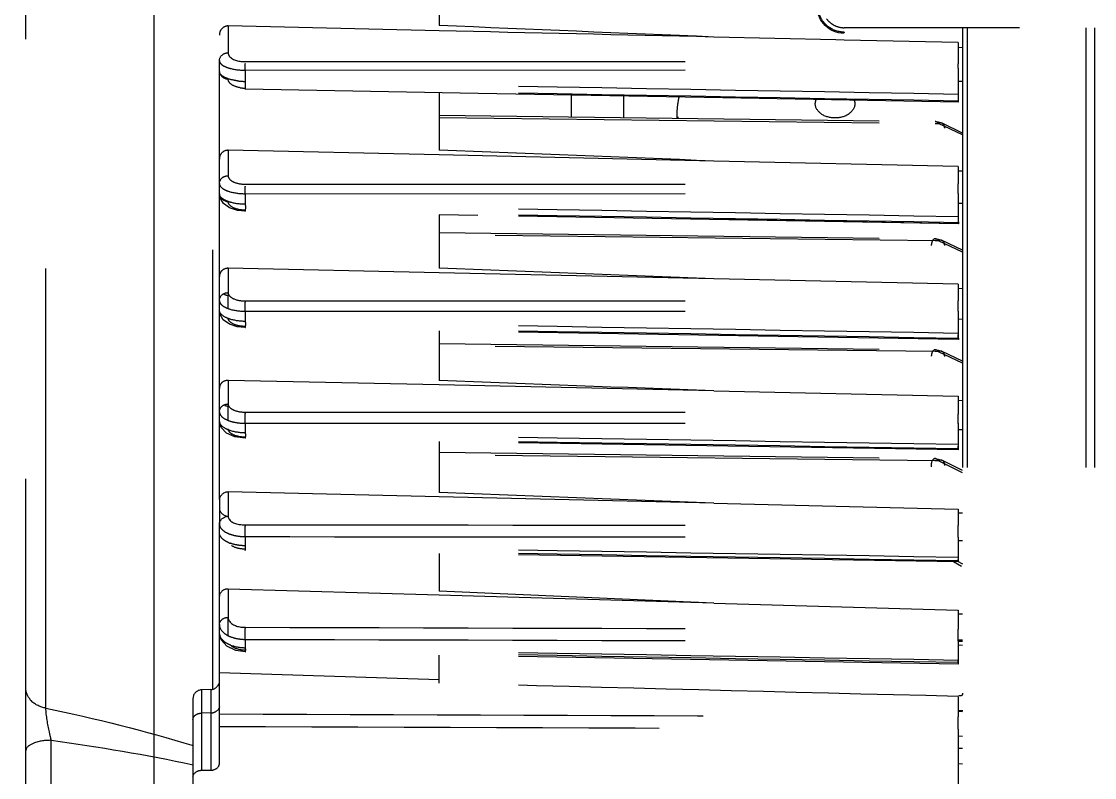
# Model space of a CAD drawing. Header units: millimetres. Extents: x 17886 to 18265, y -8727 to -7321.
# Drawn here: x 17962.2 to 17963.42, y -7874.788 to -7873.928 of the extents above; entities that cross this region are included whole.
import ezdxf

# ---------------------------------------------------------------- set-up
doc = ezdxf.new("R2010")
doc.units = ezdxf.units.MM
doc.linetypes.add('EPL_DASH', pattern=[1, 0.5, -0.5])
doc.layers.add('3551370_DKREDXF_CONTINUOUS_LINE', color=7, linetype='Continuous')
doc.layers.add('CRTANJE', color=4, linetype='Continuous', lineweight=30)

msp = doc.modelspace()

# ---------------------------------------------------------------- linework, layer by layer
at = {"layer": '3551370_DKREDXF_CONTINUOUS_LINE', "color": 6, "linetype": 'EPL_DASH'}
for p, q in [((17962.2052, -7874.94802), (17962.2052, -7872.08087)), ((17962.22794, -7874.70879), (17962.22794, -7872.97413)), ((17962.41762, -7874.68767), (17962.41762, -7873.39276)), ((17962.4252, -7874.47157), (17962.4252, -7873.82513)), ((17962.6752, -7873.86314), (17962.6752, -7873.93269)), ((17962.43511, -7873.93315), (17962.43511, -7873.96369)), ((17962.67506, -7873.93863), (17962.43511, -7873.93315)), ((17963.2702, -7873.93514), (17963.2702, -7875.28637)), ((17963.27528, -7873.93514), (17963.27528, -7875.29137)), ((17963.41037, -7873.93514), (17963.41037, -7875.28901)), ((17963.4202, -7873.93514), (17963.4202, -7875.27901)), ((17962.45476, -7873.97366), (17963.26524, -7873.97323)), ((17962.45467, -7873.98349), (17963.26528, -7873.98305)), ((17962.45467, -7873.98349), (17962.45467, -7873.9962)), ((17962.6752, -7874.00911), (17962.6752, -7874.07421)), ((17962.8252, -7874.01183), (17962.8252, -7874.03653)), ((17962.8852, -7874.0373), (17962.8852, -7874.01292)), ((17962.6752, -7874.03461), (17963.23895, -7874.04184)), ((17962.6752, -7874.03733), (17963.23891, -7874.04399)), ((17963.23891, -7874.04399), (17963.24284, -7874.04403)), ((17963.23895, -7874.04184), (17963.24253, -7874.04226)), ((17963.24253, -7874.04226), (17963.24706, -7874.04384)), ((17963.2702, -7874.05709), (17963.24284, -7874.04403)), ((17963.2702, -7874.05488), (17963.24706, -7874.04384)), ((17962.43511, -7874.07455), (17962.43511, -7874.10345)), ((17962.67507, -7874.07984), (17962.43511, -7874.07455)), ((17962.98729, -7874.08673), (17962.67507, -7874.07984)), ((17962.45476, -7874.11308), (17963.26524, -7874.11277)), ((17962.45467, -7874.12389), (17963.26528, -7874.12357)), ((17962.45467, -7874.12389), (17962.45467, -7874.13598)), ((17962.43667, -7874.13992), (17962.42973, -7874.13491)), ((17962.44573, -7874.14294), (17962.43667, -7874.13992)), ((17962.45467, -7874.14391), (17962.44573, -7874.14294)), ((17962.45467, -7874.14391), (17962.45476, -7874.14274)), ((17963.26528, -7874.158), (17962.45467, -7874.14391)), ((17962.71922, -7874.14851), (17962.6752, -7874.14775)), ((17962.6752, -7874.14775), (17962.6752, -7874.20854)), ((17963.26528, -7874.158), (17962.99731, -7874.15335)), ((17962.6752, -7874.16793), (17963.23895, -7874.17516)), ((17963.23891, -7874.1773), (17962.6752, -7874.17065)), ((17963.24284, -7874.17735), (17963.23891, -7874.1773)), ((17963.23895, -7874.17516), (17963.24256, -7874.17559)), ((17963.24256, -7874.17559), (17963.24706, -7874.17715)), ((17963.2702, -7874.1904), (17963.24284, -7874.17735)), ((17963.2702, -7874.18819), (17963.24706, -7874.17715)), ((17962.43511, -7874.2087), (17962.43511, -7874.23639)), ((17962.67508, -7874.2139), (17962.43511, -7874.2087)), ((17962.98729, -7874.22067), (17962.67508, -7874.2139)), ((17962.43511, -7874.25426), (17962.43511, -7874.2394)), ((17962.45476, -7874.24579), (17963.26524, -7874.24566)), ((17962.4252, -7874.25634), (17962.4252, -7874.25646)), ((17962.45467, -7874.25755), (17963.26528, -7874.25739)), ((17962.45467, -7874.25755), (17962.45467, -7874.26907)), ((17962.43657, -7874.27208), (17962.42967, -7874.26712)), ((17962.4456, -7874.27508), (17962.43657, -7874.27208)), ((17962.45468, -7874.27605), (17962.4456, -7874.27508)), ((17963.26528, -7874.28965), (17962.45468, -7874.27605)), ((17962.6752, -7874.27976), (17962.6752, -7874.33627)), ((17962.6752, -7874.2941), (17963.23895, -7874.30133)), ((17963.23891, -7874.30348), (17962.6752, -7874.29683)), ((17963.24284, -7874.30353), (17963.23891, -7874.30348)), ((17963.23895, -7874.30133), (17963.24256, -7874.30176)), ((17963.24256, -7874.30176), (17963.24706, -7874.30333)), ((17963.2702, -7874.31658), (17963.24284, -7874.30353)), ((17963.2702, -7874.31437), (17963.24706, -7874.30333)), ((17962.43511, -7874.33618), (17962.43511, -7874.36299)), ((17962.67509, -7874.34136), (17962.43511, -7874.33618)), ((17962.98729, -7874.34811), (17962.67509, -7874.34136)), ((17962.43511, -7874.38142), (17962.43511, -7874.36536)), ((17962.4252, -7874.38241), (17962.4252, -7874.38248)), ((17962.45467, -7874.38492), (17962.45467, -7874.39589)), ((17962.44291, -7874.40039), (17962.43336, -7874.39622)), ((17962.45469, -7874.40199), (17962.44291, -7874.40039)), ((17962.45469, -7874.40199), (17962.45476, -7874.40082)), ((17963.26528, -7874.41519), (17962.45469, -7874.40199)), ((17962.6752, -7874.40558), (17962.6752, -7874.46381)), ((17962.6752, -7874.41776), (17963.23876, -7874.4251)), ((17963.23872, -7874.42748), (17962.6752, -7874.42077)), ((17963.24284, -7874.42753), (17963.23872, -7874.42748)), ((17963.23876, -7874.4251), (17963.2426, -7874.42559)), ((17963.2426, -7874.42559), (17963.24723, -7874.42729)), ((17963.2702, -7874.4412), (17963.24284, -7874.42753)), ((17963.2702, -7874.43877), (17963.24723, -7874.42728)), ((17962.67508, -7874.46864), (17962.43511, -7874.46304)), ((17962.98729, -7874.47592), (17962.6752, -7874.46381)), ((17962.98729, -7874.47592), (17962.67508, -7874.46864)), ((17962.4252, -7874.77191), (17962.4252, -7874.49935)), ((17962.45467, -7874.51378), (17962.45467, -7874.5242)), ((17963.26528, -7874.54256), (17962.45469, -7874.52939)), ((17962.6752, -7874.53298), (17962.6752, -7874.57576)), ((17963.26898, -7874.54771), (17963.25994, -7874.54247)), ((17963.27042, -7874.54523), (17963.26482, -7874.54198)), ((17962.43511, -7874.5734), (17962.43511, -7874.60556)), ((17962.67507, -7874.58033), (17962.43511, -7874.5734)), ((17962.98729, -7874.58934), (17962.6752, -7874.57576)), ((17962.98729, -7874.58934), (17962.67507, -7874.58033)), ((17962.45467, -7874.63064), (17962.45467, -7874.64046)), ((17963.26523, -7874.63697), (17963.27018, -7874.63703)), ((17963.26529, -7874.63273), (17963.26994, -7874.6328)), ((17962.44393, -7874.64331), (17962.43371, -7874.63852)), ((17962.45468, -7874.64484), (17962.44393, -7874.64331)), ((17963.26528, -7874.65879), (17962.45468, -7874.64484)), ((17962.6752, -7874.68058), (17962.6752, -7874.64864)), ((17962.6752, -7874.67669), (17962.4252, -7874.6687)), ((17962.3952, -7874.69803), (17962.3952, -7874.90048)), ((17962.41555, -7874.68767), (17962.40485, -7874.68804)), ((17962.40485, -7874.68804), (17962.40485, -7874.77948)), ((17962.41555, -7874.68767), (17962.41555, -7874.71423)), ((17962.41555, -7874.71423), (17962.40485, -7874.7145)), ((17962.4252, -7874.71537), (17962.47518, -7874.71556)), ((17962.23415, -7874.82529), (17962.23415, -7874.74536)), ((17963.2653, -7874.77194), (17963.27021, -7874.77228)), ((17962.40485, -7874.77948), (17962.41555, -7874.77933))]:
    msp.add_line(p, q, dxfattribs=at)
at = {"layer": '3551370_DKREDXF_CONTINUOUS_LINE', "color": 7, "linetype": 'EPL_DASH'}
for p, q in [((17963.13561, -7873.94014), (17963.13517, -7873.94146)), ((17964.33478, -7873.93514), (17963.13561, -7873.93514)), ((17963.12595, -7873.94892), (17962.98729, -7873.94575)), ((17963.13541, -7873.94913), (17963.12595, -7873.94892)), ((17963.26524, -7873.95209), (17963.13541, -7873.94913)), ((17963.26524, -7873.95209), (17963.26524, -7873.97323)), ((17963.26502, -7873.95734), (17963.2702, -7873.95756)), ((17963.26529, -7873.98116), (17963.26528, -7873.98305)), ((17963.26528, -7873.98305), (17963.26528, -7874.01099)), ((17962.45467, -7874.00511), (17962.45476, -7874.00394)), ((17963.2702, -7873.99644), (17963.26499, -7873.99633)), ((17963.26526, -7874.01931), (17963.26524, -7874.01863)), ((17963.26524, -7874.09286), (17962.98729, -7874.08673)), ((17963.26504, -7874.09785), (17963.2702, -7874.09805)), ((17963.26524, -7874.09286), (17963.26524, -7874.11277)), ((17962.4252, -7874.12396), (17962.4252, -7874.12407)), ((17963.26528, -7874.12357), (17963.26528, -7874.15015)), ((17963.2702, -7874.13499), (17963.26504, -7874.13488)), ((17963.26524, -7874.22669), (17962.98729, -7874.22067)), ((17963.26506, -7874.23144), (17963.2702, -7874.23164)), ((17963.26524, -7874.22669), (17963.26524, -7874.24566)), ((17963.26528, -7874.25739), (17963.26528, -7874.28273)), ((17963.2702, -7874.2668), (17963.26508, -7874.26669)), ((17963.26524, -7874.28848), (17963.26524, -7874.28427)), ((17962.98729, -7874.34811), (17963.26524, -7874.35411)), ((17963.26524, -7874.35411), (17963.26524, -7874.37236)), ((17963.26507, -7874.35864), (17963.2702, -7874.35883)), ((17963.2702, -7874.39232), (17963.26513, -7874.39221)), ((17963.26528, -7874.38498), (17963.26528, -7874.40914)), ((17963.26524, -7874.41401), (17963.26524, -7874.41112)), ((17963.26529, -7874.41492), (17963.26528, -7874.41518)), ((17962.43511, -7874.46304), (17962.43511, -7874.49065)), ((17962.4252, -7874.47157), (17962.4252, -7874.49935)), ((17962.98729, -7874.47592), (17963.26524, -7874.4824)), ((17963.26507, -7874.48669), (17963.2702, -7874.48689)), ((17963.26524, -7874.4824), (17963.26524, -7874.50107)), ((17963.26528, -7874.51447), (17963.26528, -7874.53741)), ((17962.45465, -7874.52821), (17962.45468, -7874.52939)), ((17962.45469, -7874.52939), (17962.45476, -7874.5281)), ((17963.2702, -7874.51865), (17963.26519, -7874.51853)), ((17963.26524, -7874.54126), (17963.26524, -7874.53983)), ((17962.98729, -7874.58934), (17963.26524, -7874.59736)), ((17963.26506, -7874.60142), (17963.2702, -7874.60164)), ((17963.26524, -7874.59736), (17963.26524, -7874.61912)), ((17962.43511, -7874.6261), (17962.43511, -7874.60556)), ((17963.26528, -7874.63282), (17963.26528, -7874.65446)), ((17963.2702, -7874.6316), (17963.26532, -7874.63146)), ((17963.26524, -7874.65699), (17963.26524, -7874.65446)), ((17963.26525, -7874.65747), (17963.26524, -7874.65699)), ((17963.26524, -7874.69556), (17963.26524, -7874.71866)), ((17963.26554, -7874.7113), (17963.27033, -7874.7115)), ((17962.41555, -7874.71423), (17962.41555, -7874.77933)), ((17963.27027, -7874.71288), (17963.26548, -7874.71268)), ((17963.26528, -7874.73275), (17963.26528, -7875.07894)), ((17963.26508, -7874.74041), (17963.27007, -7874.74054)), ((17963.2702, -7874.75479), (17963.26528, -7874.75466))]:
    msp.add_line(p, q, dxfattribs=at)
at = {"layer": '3551370_DKREDXF_CONTINUOUS_LINE', "color": 6, "linetype": 'EPL_DASH'}
for points in [[(17963.26529, -7874.0198), (17962.99761, -7874.01496), (17962.71954, -7874.00992), (17962.45467, -7874.00511)], [(17962.42973, -7874.13491), (17962.42579, -7874.12811), (17962.4252, -7874.12407)], [(17962.42967, -7874.26712), (17962.42576, -7874.26036), (17962.4252, -7874.25646)], [(17962.43336, -7874.39622), (17962.42706, -7874.38957), (17962.4252, -7874.38248)], [(17963.23876, -7874.4251), (17963.24242, -7874.42554), (17963.2425, -7874.42557)], [(17962.43371, -7874.63852), (17962.42713, -7874.63106), (17962.4252, -7874.62322)]]:
    msp.add_lwpolyline(points, dxfattribs=at)
at = {"layer": '3551370_DKREDXF_CONTINUOUS_LINE', "color": 7, "linetype": 'EPL_DASH'}
for centre, radius, start, end in [((17963.13578, -7873.91), 0.03021, 216.70147, 234.34307), ((17963.13576, -7873.91003), 0.02518, 216.68062, 234.30837), ((17963.13567, -7873.91007), 0.02508, 234.41545, 252.10384), ((17963.13563, -7873.91007), 0.02508, 252.19072, 269.9602), ((17962.36127, -7873.98141), 0.90401, 0.01559, 0.33854), ((17962.45555, -7873.92003), 0.07618, 262.56131, 269.34348), ((17962.4554, -7873.96588), 0.03807, 259.95926, 269.04187), ((17963.01992, -7874.11657), 0.24535, 0.43757, 0.88669), ((17962.50282, -7874.12063), 0.76246, 0.01924, 0.44574), ((17962.15395, -7874.12141), 1.11134, 359.88873, 0.05357), ((17963.33807, -7874.1553), 0.07284, 181.20115, 181.75832), ((17963.01198, -7874.24966), 0.25329, 0.42313, 0.90396), ((17962.47046, -7874.25384), 0.79483, 359.9858, 0.43669), ((17962.20387, -7874.25444), 1.06142, 359.84071, 0.02144), ((17963.34811, -7874.28684), 0.08288, 181.13437, 181.60631), ((17962.45013, -7874.38086), 0.81516, 359.94905, 0.43648), ((17962.27582, -7874.38136), 0.98947, 359.79026, 359.98712), ((17963.02148, -7874.50511), 0.24379, 0.50968, 0.94749), ((17962.45422, -7874.5099), 0.81107, 359.86364, 0.49207), ((17962.43491, -7874.51073), 0.83038, 359.74205, 359.92388), ((17962.44986, -7874.48708), 0.03637, 247.10771, 249.81103), ((17962.92094, -7874.62407), 0.34434, 0.47931, 0.82513), ((17962.37875, -7874.62843), 0.88654, 359.88039, 0.46802), ((17962.44974, -7874.59747), 0.03238, 242.69571, 247.4179), ((17962.45493, -7874.57859), 0.05205, 268.38908, 269.71863), ((17962.51993, -7874.6293), 0.74537, 359.72893, 359.92389), ((17963.37833, -7874.65563), 0.1131, 180.93043, 181.35727), ((17962.41519, -7874.70063), 0.01361, 271.49014, 287.38627), ((17962.84116, -7874.72442), 0.42412, 0.43866, 0.77836), ((17962.35232, -7874.72831), 0.91298, 359.88413, 0.4477), ((17962.58185, -7874.72907), 0.68344, 359.6908, 359.90851)]:
    msp.add_arc(centre, radius, start, end, dxfattribs=at)
at = {"layer": '3551370_DKREDXF_CONTINUOUS_LINE', "color": 6, "linetype": 'EPL_DASH'}
for centre, radius, start, end in [((17963.06305, -7874.03851), 0.11801, 168.13259, 172.04461), ((17963.03389, -7874.03592), 0.08869, 180.01707, 181.42542), ((17963.03689, -7874.02161), 0.0917, 189.44127, 190.37316), ((17963.24541, -7874.04731), 0.00385, 64.52689, 76.07496), ((17963.24541, -7874.18063), 0.00385, 64.5268, 76.06035), ((17962.43571, -7874.22853), 0.01091, 238.29643, 246.43007), ((17963.24541, -7874.3068), 0.00385, 64.5268, 76.06035), ((17962.4152, -7874.67767), 0.01, 271.99989, 340.77081), ((17962.4052, -7874.69803), 0.01, 92.00013, 180.00289)]:
    msp.add_arc(centre, radius, start, end, dxfattribs=at)
at = {"layer": '3551370_DKREDXF_CONTINUOUS_LINE', "color": 7, "linetype": 'EPL_DASH', "extrusion": (0, 0, -1)}
msp.add_ellipse((17963.1352, -7873.91142), major_axis=(0.00949, 0.02851), ratio=0.9984779, start_param=-3.462643, end_param=-1.8927601, dxfattribs=at)
at = {"layer": '3551370_DKREDXF_CONTINUOUS_LINE', "color": 7, "linetype": 'EPL_DASH'}
for points in [[(17963.11157, -7873.92805), (17963.10839, -7873.92377), (17963.10633, -7873.91845), (17963.10579, -7873.91315)], [(17963.13561, -7873.94014), (17963.12951, -7873.94014), (17963.12314, -7873.93809), (17963.11818, -7873.93454)], [(17962.4252, -7873.98481), (17962.4252, -7873.98923), (17962.43069, -7873.9936), (17962.43511, -7873.99364)], [(17962.43096, -7873.99144), (17962.42939, -7873.99063), (17962.42785, -7873.98963), (17962.42669, -7873.9883)], [(17962.43895, -7873.99964), (17962.43701, -7873.99828), (17962.43511, -7873.99602), (17962.43511, -7873.99364)], [(17962.44876, -7874.00336), (17962.44532, -7874.00275), (17962.44182, -7874.00165), (17962.43895, -7873.99964)], [(17962.4252, -7874.12407), (17962.42527, -7874.12847), (17962.43071, -7874.13276), (17962.43511, -7874.13279)], [(17962.4252, -7874.24522), (17962.4252, -7874.24219), (17962.42745, -7874.23898), (17962.43015, -7874.2376)], [(17962.43015, -7874.2376), (17962.43166, -7874.23682), (17962.43341, -7874.2364), (17962.43511, -7874.23639)], [(17962.43511, -7874.23639), (17962.43511, -7874.23863), (17962.43701, -7874.24072), (17962.43888, -7874.24195)], [(17962.43085, -7874.25248), (17962.43289, -7874.25365), (17962.43511, -7874.25451), (17962.43736, -7874.2552)], [(17962.43736, -7874.2552), (17962.44294, -7874.25688), (17962.44885, -7874.25754), (17962.45467, -7874.25755)], [(17962.4252, -7874.37182), (17962.4252, -7874.36879), (17962.42745, -7874.36558), (17962.43015, -7874.3642)], [(17962.43015, -7874.3642), (17962.43166, -7874.36342), (17962.43341, -7874.363), (17962.43511, -7874.36299)], [(17962.43511, -7874.36299), (17962.43511, -7874.3652), (17962.43701, -7874.36725), (17962.43886, -7874.36846)], [(17962.4252, -7874.37182), (17962.4252, -7874.37325), (17962.42579, -7874.37471), (17962.42664, -7874.37587)], [(17962.42664, -7874.37587), (17962.42773, -7874.37736), (17962.42924, -7874.37855), (17962.43082, -7874.37951)], [(17962.43082, -7874.37951), (17962.43284, -7874.38075), (17962.43506, -7874.38167), (17962.43732, -7874.3824)], [(17962.43732, -7874.3824), (17962.43999, -7874.38326), (17962.44275, -7874.38386), (17962.44553, -7874.38426)], [(17962.44553, -7874.38426), (17962.44855, -7874.3847), (17962.45162, -7874.38491), (17962.45467, -7874.38492)], [(17962.43511, -7874.46304), (17962.43075, -7874.46294), (17962.4252, -7874.46721), (17962.4252, -7874.47157)], [(17962.4252, -7874.49935), (17962.4252, -7874.49495), (17962.43071, -7874.49068), (17962.43511, -7874.49065)], [(17962.42664, -7874.51389), (17962.42577, -7874.51257), (17962.4252, -7874.51097), (17962.4252, -7874.5094)], [(17962.43081, -7874.51796), (17962.42921, -7874.51686), (17962.4277, -7874.51551), (17962.42664, -7874.51389)], [(17962.43571, -7874.52059), (17962.434, -7874.51987), (17962.43234, -7874.51901), (17962.43081, -7874.51796)], [(17962.44552, -7874.52337), (17962.44273, -7874.52289), (17962.43997, -7874.5222), (17962.43731, -7874.52122)], [(17962.44866, -7874.52753), (17962.44522, -7874.52692), (17962.44172, -7874.52585), (17962.43885, -7874.52386)], [(17962.45467, -7874.5242), (17962.45161, -7874.52416), (17962.44854, -7874.52389), (17962.44552, -7874.52337)], [(17962.45476, -7874.5281), (17962.45272, -7874.52806), (17962.45067, -7874.52788), (17962.44866, -7874.52753)], [(17962.4252, -7874.61375), (17962.4252, -7874.61754), (17962.42783, -7874.62129), (17962.43081, -7874.62364)], [(17962.43081, -7874.62364), (17962.43208, -7874.62464), (17962.43346, -7874.6255), (17962.43489, -7874.62624)], [(17962.43731, -7874.62736), (17962.43994, -7874.62846), (17962.44272, -7874.62924), (17962.44552, -7874.62977)], [(17962.44552, -7874.62977), (17962.44814, -7874.63027), (17962.4508, -7874.63054), (17962.45347, -7874.63062)], [(17962.4252, -7874.70717), (17962.4252, -7874.71009), (17962.42205, -7874.71274), (17962.41926, -7874.71362)]]:
    msp.add_open_spline(points, degree=3, dxfattribs=at)
at = {"layer": '3551370_DKREDXF_CONTINUOUS_LINE', "color": 6, "linetype": 'EPL_DASH'}
for points, knots in [([(17962.43511, -7873.93315), (17962.43249, -7873.93309), (17962.427, -7873.93558), (17962.4252, -7873.9411), (17962.4252, -7873.94373)], [0, 0, 0, 0, 0.4990053, 1, 1, 1, 1]), ([(17962.43511, -7873.96369), (17962.43511, -7873.96501), (17962.43867, -7873.97258), (17962.44833, -7873.97367), (17962.45476, -7873.97366)], [0, 0, 0, 0, 0.1701171, 1, 1, 1, 1]), ([(17962.4252, -7873.97252), (17962.4252, -7873.97453), (17962.42759, -7873.9772), (17962.43011, -7873.97862), (17962.43098, -7873.97905)], [0, 0, 0, 0, 0.6745954, 1, 1, 1, 1]), ([(17962.45467, -7873.98349), (17962.45467, -7873.98106), (17962.45441, -7873.98089), (17962.45474, -7873.97567), (17962.45476, -7873.97581)], [0, 0, 0, 0, 0.9462324, 1, 1, 1, 1]), ([(17963.1252, -7874.03768), (17963.11967, -7874.03768), (17963.10939, -7874.03558), (17963.1027, -7874.02612), (17963.1027, -7874.02177)], [0, 0, 0, 0, 0.5597675, 1, 1, 1, 1]), ([(17963.1477, -7874.02177), (17963.1477, -7874.02612), (17963.141, -7874.03558), (17963.13072, -7874.03768), (17963.1252, -7874.03768)], [0, 0, 0, 0, 0.4402325, 1, 1, 1, 1]), ([(17963.23978, -7874.04197), (17963.23964, -7874.04193), (17963.23937, -7874.04187), (17963.23909, -7874.04184), (17963.23895, -7874.04184)], [0, 0, 0, 0, 0.5102347, 1, 1, 1, 1]), ([(17963.24284, -7874.04403), (17963.24237, -7874.04354), (17963.24145, -7874.0427), (17963.24032, -7874.04212), (17963.23978, -7874.04197)], [0, 0, 0, 0, 0.5493785, 1, 1, 1, 1]), ([(17963.24633, -7874.04357), (17963.24579, -7874.04344), (17963.24456, -7874.0434), (17963.24341, -7874.04377), (17963.24284, -7874.04403)], [0, 0, 0, 0, 0.4734666, 1, 1, 1, 1]), ([(17962.43511, -7874.07455), (17962.43255, -7874.07449), (17962.42717, -7874.07668), (17962.4252, -7874.08203), (17962.4252, -7874.08457)], [0, 0, 0, 0, 0.502007, 1, 1, 1, 1]), ([(17962.4252, -7874.11228), (17962.4252, -7874.11436), (17962.42749, -7874.11716), (17962.43004, -7874.11869), (17962.4309, -7874.11915)], [0, 0, 0, 0, 0.6812908, 1, 1, 1, 1]), ([(17962.43891, -7874.10917), (17962.43988, -7874.10981), (17962.4448, -7874.1123), (17962.45044, -7874.11308), (17962.45476, -7874.11308)], [0, 0, 0, 0, 0.2117667, 1, 1, 1, 1]), ([(17962.42666, -7874.12762), (17962.42622, -7874.12707), (17962.42548, -7874.12593), (17962.4252, -7874.12459), (17962.4252, -7874.12396)], [0, 0, 0, 0, 0.5294407, 1, 1, 1, 1]), ([(17962.45467, -7874.12389), (17962.45466, -7874.12124), (17962.45436, -7874.12106), (17962.45474, -7874.11535), (17962.45475, -7874.1155)], [0, 0, 0, 0, 0.9464431, 1, 1, 1, 1]), ([(17962.45467, -7874.13598), (17962.44947, -7874.13592), (17962.44272, -7874.13519), (17962.43629, -7874.13325), (17962.43488, -7874.13273)], [0, 0, 0, 0, 0.7761296, 1, 1, 1, 1]), ([(17962.45467, -7874.13598), (17962.45465, -7874.13788), (17962.4555, -7874.13958), (17962.45393, -7874.1439), (17962.45467, -7874.14391)], [0, 0, 0, 0, 0.7184621, 1, 1, 1, 1]), ([(17963.23894, -7874.17516), (17963.23703, -7874.17513), (17963.23494, -7874.17873), (17963.23466, -7874.18152), (17963.23457, -7874.1826)], [0, 0, 0, 0, 0.6364551, 1, 1, 1, 1]), ([(17963.23994, -7874.17533), (17963.23977, -7874.17528), (17963.23945, -7874.17519), (17963.23911, -7874.17516), (17963.23895, -7874.17516)], [0, 0, 0, 0, 0.5124512, 1, 1, 1, 1]), ([(17963.24284, -7874.17735), (17963.24239, -7874.17688), (17963.24151, -7874.17608), (17963.24045, -7874.17549), (17963.23994, -7874.17533)], [0, 0, 0, 0, 0.547234, 1, 1, 1, 1]), ([(17963.24634, -7874.17689), (17963.24579, -7874.17676), (17963.24457, -7874.17672), (17963.24341, -7874.17709), (17963.24284, -7874.17735)], [0, 0, 0, 0, 0.4734605, 1, 1, 1, 1]), ([(17962.43511, -7874.2087), (17962.43259, -7874.20864), (17962.42732, -7874.21056), (17962.4252, -7874.21576), (17962.4252, -7874.21821)], [0, 0, 0, 0, 0.5067982, 1, 1, 1, 1]), ([(17962.43135, -7874.23852), (17962.43195, -7874.23878), (17962.43318, -7874.2392), (17962.43447, -7874.23938), (17962.43511, -7874.2394)], [0, 0, 0, 0, 0.5037579, 1, 1, 1, 1]), ([(17962.43736, -7874.2665), (17962.43561, -7874.26595), (17962.43077, -7874.26417), (17962.4252, -7874.25993), (17962.4252, -7874.25634)], [0, 0, 0, 0, 0.3381285, 1, 1, 1, 1]), ([(17962.45467, -7874.26906), (17962.45465, -7874.27075), (17962.45542, -7874.27227), (17962.45404, -7874.27603), (17962.45468, -7874.27605)], [0, 0, 0, 0, 0.7230886, 1, 1, 1, 1]), ([(17962.45468, -7874.27605), (17962.45478, -7874.27606), (17962.45462, -7874.27542), (17962.45475, -7874.27517), (17962.45476, -7874.27488)], [0, 0, 0, 0, 0.2576708, 1, 1, 1, 1]), ([(17963.23894, -7874.30133), (17963.23703, -7874.30131), (17963.23494, -7874.30491), (17963.23466, -7874.30769), (17963.23457, -7874.30878)], [0, 0, 0, 0, 0.6364551, 1, 1, 1, 1]), ([(17963.23994, -7874.30151), (17963.23977, -7874.30145), (17963.23945, -7874.30137), (17963.23911, -7874.30134), (17963.23895, -7874.30133)], [0, 0, 0, 0, 0.5124512, 1, 1, 1, 1]), ([(17963.24284, -7874.30353), (17963.24239, -7874.30306), (17963.24151, -7874.30225), (17963.24045, -7874.30167), (17963.23994, -7874.30151)], [0, 0, 0, 0, 0.547234, 1, 1, 1, 1]), ([(17963.24634, -7874.30307), (17963.24579, -7874.30293), (17963.24457, -7874.3029), (17963.24341, -7874.30326), (17963.24284, -7874.30353)], [0, 0, 0, 0, 0.4734605, 1, 1, 1, 1]), ([(17962.43511, -7874.33618), (17962.43262, -7874.33612), (17962.42747, -7874.33781), (17962.4252, -7874.34284), (17962.4252, -7874.34521)], [0, 0, 0, 0, 0.5133799, 1, 1, 1, 1]), ([(17962.43133, -7874.36451), (17962.43193, -7874.36476), (17962.43317, -7874.36516), (17962.43447, -7874.36534), (17962.43511, -7874.36536)], [0, 0, 0, 0, 0.5033387, 1, 1, 1, 1]), ([(17962.43732, -7874.39318), (17962.43558, -7874.39259), (17962.43062, -7874.39066), (17962.4252, -7874.38612), (17962.4252, -7874.38241)], [0, 0, 0, 0, 0.3316762, 1, 1, 1, 1]), ([(17962.45467, -7874.39589), (17962.45466, -7874.39737), (17962.45531, -7874.39849), (17962.45415, -7874.40212), (17962.45469, -7874.40199)], [0, 0, 0, 0, 0.7274011, 1, 1, 1, 1]), ([(17963.23874, -7874.4251), (17963.23814, -7874.42509), (17963.23448, -7874.42659), (17963.23447, -7874.43141), (17963.23448, -7874.43445)], [0, 0, 0, 0, 0.1653766, 1, 1, 1, 1]), ([(17963.23994, -7874.42534), (17963.23974, -7874.42527), (17963.23936, -7874.42515), (17963.23895, -7874.4251), (17963.23876, -7874.4251)], [0, 0, 0, 0, 0.5164885, 1, 1, 1, 1]), ([(17963.24284, -7874.42753), (17963.24239, -7874.42703), (17963.24151, -7874.42618), (17963.24045, -7874.42554), (17963.23994, -7874.42534)], [0, 0, 0, 0, 0.5477274, 1, 1, 1, 1]), ([(17962.43511, -7874.49065), (17962.43511, -7874.49198), (17962.43892, -7874.49943), (17962.44839, -7874.50034), (17962.45476, -7874.50035)], [0, 0, 0, 0, 0.1732099, 1, 1, 1, 1]), ([(17962.45467, -7874.51378), (17962.45464, -7874.51014), (17962.45465, -7874.50566), (17962.45473, -7874.50118), (17962.45476, -7874.50035)], [0, 0, 0, 0, 0.8136622, 1, 1, 1, 1]), ([(17962.43511, -7874.5734), (17962.43384, -7874.57337), (17962.42938, -7874.57381), (17962.4252, -7874.57817), (17962.4252, -7874.58139)], [0, 0, 0, 0, 0.2821786, 1, 1, 1, 1]), ([(17962.45467, -7874.64046), (17962.45466, -7874.64153), (17962.45515, -7874.64244), (17962.45429, -7874.64485), (17962.45468, -7874.64484)], [0, 0, 0, 0, 0.7338912, 1, 1, 1, 1]), ([(17962.45468, -7874.64484), (17962.45483, -7874.64483), (17962.45454, -7874.64387), (17962.45475, -7874.64348), (17962.45476, -7874.64303)], [0, 0, 0, 0, 0.2605426, 1, 1, 1, 1]), ([(17962.22794, -7874.70879), (17962.22195, -7874.70765), (17962.21092, -7874.70299), (17962.2052, -7874.69171), (17962.2052, -7874.68655)], [0, 0, 0, 0, 0.5416743, 1, 1, 1, 1]), ([(17962.23415, -7874.74536), (17962.23336, -7874.74221), (17962.23062, -7874.73016), (17962.22835, -7874.71791), (17962.22794, -7874.70879)], [0, 0, 0, 0, 0.2620811, 1, 1, 1, 1]), ([(17962.23415, -7874.74536), (17962.2272, -7874.74546), (17962.2173, -7874.74614), (17962.2052, -7874.75315), (17962.2052, -7874.75705)], [0, 0, 0, 0, 0.6404296, 1, 1, 1, 1]), ([(17962.3952, -7874.78685), (17962.3952, -7874.78385), (17962.39945, -7874.78001), (17962.4036, -7874.7795), (17962.40485, -7874.77948)], [0, 0, 0, 0, 0.7069789, 1, 1, 1, 1])]:
    msp.add_open_spline(points, degree=3, knots=knots, dxfattribs=at)
for points in [[(17962.98729, -7873.94575), (17962.88321, -7873.94338), (17962.77914, -7873.94101), (17962.67506, -7873.93863)], [(17962.98729, -7873.94575), (17962.88326, -7873.94141), (17962.77923, -7873.93705), (17962.6752, -7873.93269)], [(17962.4252, -7873.97252), (17962.4252, -7873.96949), (17962.42745, -7873.96628), (17962.43015, -7873.9649)], [(17962.43015, -7873.9649), (17962.43166, -7873.96412), (17962.43341, -7873.9637), (17962.43511, -7873.96369)], [(17962.43098, -7873.97905), (17962.43306, -7873.9801), (17962.43529, -7873.98086), (17962.43754, -7873.98145)], [(17962.43754, -7873.98145), (17962.4431, -7873.98293), (17962.44892, -7873.98349), (17962.45467, -7873.98349)], [(17963.26528, -7874.01099), (17962.99508, -7874.00607), (17962.72488, -7874.00114), (17962.45467, -7873.9962)], [(17963.26524, -7874.01863), (17962.99508, -7874.01374), (17962.72492, -7874.00885), (17962.45476, -7874.00394)], [(17962.94618, -7874.02217), (17962.94555, -7874.02673), (17962.9452, -7874.03134), (17962.9452, -7874.03594)], [(17963.1027, -7874.02177), (17963.1027, -7874.02008), (17963.1031, -7874.01836), (17963.10381, -7874.01682)], [(17963.1469, -7874.01758), (17963.14741, -7874.01891), (17963.1477, -7874.02035), (17963.1477, -7874.02177)], [(17963.24983, -7874.04954), (17963.24984, -7874.04743), (17963.24897, -7874.04475), (17963.24706, -7874.04384)], [(17962.98729, -7874.08673), (17962.88326, -7874.08256), (17962.77923, -7874.07839), (17962.6752, -7874.07421)], [(17962.4252, -7874.11228), (17962.4252, -7874.10925), (17962.42745, -7874.10605), (17962.43015, -7874.10466)], [(17962.43015, -7874.10466), (17962.43166, -7874.10388), (17962.43341, -7874.10347), (17962.43511, -7874.10345)], [(17962.43511, -7874.10345), (17962.43511, -7874.10574), (17962.43701, -7874.1079), (17962.43891, -7874.10917)], [(17962.4309, -7874.11915), (17962.43296, -7874.12026), (17962.43518, -7874.12107), (17962.43743, -7874.1217)], [(17962.43743, -7874.1217), (17962.44301, -7874.12328), (17962.44888, -7874.12389), (17962.45467, -7874.12389)], [(17962.43089, -7874.13093), (17962.42932, -7874.13007), (17962.42779, -7874.12901), (17962.42666, -7874.12762)], [(17962.43488, -7874.13273), (17962.43351, -7874.13222), (17962.43217, -7874.13164), (17962.43089, -7874.13093)], [(17962.43891, -7874.13856), (17962.43701, -7874.13726), (17962.43511, -7874.13509), (17962.43511, -7874.13279)], [(17963.26528, -7874.15015), (17962.99508, -7874.14544), (17962.72488, -7874.14071), (17962.45467, -7874.13598)], [(17962.44871, -7874.14217), (17962.44528, -7874.14158), (17962.44178, -7874.14052), (17962.43891, -7874.13856)], [(17962.45476, -7874.14274), (17962.45274, -7874.14271), (17962.45071, -7874.14252), (17962.44871, -7874.14217)], [(17963.26524, -7874.15683), (17962.99508, -7874.15214), (17962.72492, -7874.14744), (17962.45476, -7874.14274)], [(17963.24983, -7874.18286), (17963.24984, -7874.18075), (17963.24897, -7874.17806), (17963.24706, -7874.17715)], [(17962.98729, -7874.22067), (17962.88326, -7874.21663), (17962.77923, -7874.21259), (17962.6752, -7874.20854)], [(17962.43887, -7874.27078), (17962.43701, -7874.26952), (17962.43511, -7874.26742), (17962.43511, -7874.26517)], [(17962.45467, -7874.26907), (17962.44884, -7874.26899), (17962.44292, -7874.26826), (17962.43736, -7874.2665)], [(17962.44868, -7874.27433), (17962.44525, -7874.27374), (17962.44176, -7874.27272), (17962.43887, -7874.27078)], [(17963.26528, -7874.28273), (17962.99508, -7874.27818), (17962.72488, -7874.27363), (17962.45467, -7874.26907)], [(17962.45476, -7874.27488), (17962.45273, -7874.27485), (17962.45069, -7874.27467), (17962.44868, -7874.27433)], [(17963.26524, -7874.28848), (17962.99508, -7874.28396), (17962.72492, -7874.27942), (17962.45476, -7874.27488)], [(17963.24983, -7874.30904), (17963.24984, -7874.30692), (17963.24897, -7874.30424), (17963.24706, -7874.30333)], [(17962.98729, -7874.34811), (17962.88326, -7874.34416), (17962.77923, -7874.34022), (17962.6752, -7874.33627)], [(17962.45476, -7874.37226), (17962.72492, -7874.3723), (17962.99508, -7874.37233), (17963.26524, -7874.37236)], [(17962.43886, -7874.39676), (17962.437, -7874.39553), (17962.43511, -7874.39346), (17962.43511, -7874.39124)], [(17962.45467, -7874.39589), (17962.44882, -7874.39582), (17962.44287, -7874.39504), (17962.43732, -7874.39318)], [(17962.45467, -7874.38492), (17962.72488, -7874.38494), (17962.99508, -7874.38496), (17963.26528, -7874.38498)], [(17962.44866, -7874.40027), (17962.44524, -7874.39969), (17962.44175, -7874.39868), (17962.43886, -7874.39676)], [(17962.45476, -7874.40082), (17962.45272, -7874.40079), (17962.45067, -7874.40061), (17962.44866, -7874.40027)], [(17963.26528, -7874.40914), (17962.99508, -7874.40473), (17962.72488, -7874.40031), (17962.45467, -7874.39589)], [(17963.26524, -7874.41401), (17962.99508, -7874.40962), (17962.72492, -7874.40522), (17962.45476, -7874.40082)], [(17963.24723, -7874.42728), (17963.24592, -7874.42663), (17963.24416, -7874.42689), (17963.24284, -7874.42753)], [(17963.24983, -7874.43275), (17963.24984, -7874.43073), (17963.24903, -7874.42819), (17963.24723, -7874.42728)], [(17962.4252, -7874.48162), (17962.4252, -7874.48609), (17962.43064, -7874.49051), (17962.43511, -7874.49068)], [(17962.4252, -7874.49935), (17962.4252, -7874.50091), (17962.42577, -7874.5025), (17962.42664, -7874.5038)], [(17962.42664, -7874.5038), (17962.4277, -7874.50541), (17962.42921, -7874.50674), (17962.43081, -7874.50781)], [(17962.45476, -7874.50035), (17962.72492, -7874.50059), (17962.99508, -7874.50083), (17963.26524, -7874.50107)], [(17962.43081, -7874.50781), (17962.43281, -7874.50916), (17962.43504, -7874.51019), (17962.43731, -7874.511)], [(17962.43731, -7874.511), (17962.43997, -7874.51194), (17962.44274, -7874.5126), (17962.44552, -7874.51305)], [(17962.44552, -7874.51305), (17962.44854, -7874.51354), (17962.45161, -7874.51377), (17962.45467, -7874.51378)], [(17962.45467, -7874.51378), (17962.72488, -7874.51401), (17962.99508, -7874.51424), (17963.26528, -7874.51447)], [(17963.26528, -7874.53741), (17962.99508, -7874.53301), (17962.72488, -7874.52861), (17962.45467, -7874.5242)], [(17963.26524, -7874.54126), (17962.99508, -7874.53688), (17962.72492, -7874.53249), (17962.45476, -7874.5281)], [(17962.42664, -7874.62847), (17962.42575, -7874.62689), (17962.4252, -7874.62504), (17962.4252, -7874.62323)], [(17962.45476, -7874.61689), (17962.72492, -7874.61763), (17962.99508, -7874.61838), (17963.26524, -7874.61912)], [(17962.43081, -7874.63321), (17962.42916, -7874.63189), (17962.42767, -7874.6303), (17962.42664, -7874.62847)], [(17962.43731, -7874.63701), (17962.435, -7874.63602), (17962.43277, -7874.63478), (17962.43081, -7874.63321)], [(17962.45467, -7874.64046), (17962.44877, -7874.64038), (17962.44273, -7874.63933), (17962.43731, -7874.63701)], [(17962.44866, -7874.64238), (17962.44516, -7874.64167), (17962.44162, -7874.64036), (17962.43885, -7874.63813)], [(17962.45467, -7874.63064), (17962.72488, -7874.63137), (17962.99508, -7874.6321), (17963.26528, -7874.63282)], [(17962.45476, -7874.64303), (17962.45271, -7874.643), (17962.45066, -7874.64278), (17962.44866, -7874.64238)], [(17963.26528, -7874.65446), (17962.99508, -7874.6498), (17962.72488, -7874.64513), (17962.45467, -7874.64046)], [(17963.26524, -7874.65699), (17962.99508, -7874.65234), (17962.72492, -7874.64769), (17962.45476, -7874.64303)], [(17963.26524, -7874.69556), (17963.06856, -7874.69057), (17962.87188, -7874.68557), (17962.6752, -7874.68058)], [(17962.22794, -7874.70879), (17962.28427, -7874.72063), (17962.34028, -7874.7344), (17962.39529, -7874.75133)], [(17962.3952, -7874.72156), (17962.3952, -7874.71968), (17962.39648, -7874.71777), (17962.398, -7874.71665)], [(17962.398, -7874.71665), (17962.39993, -7874.71524), (17962.40246, -7874.71456), (17962.40485, -7874.7145)], [(17962.47518, -7874.71556), (17962.73853, -7874.7166), (17963.00189, -7874.71763), (17963.26524, -7874.71866)], [(17962.4252, -7874.7295), (17962.70523, -7874.73059), (17962.98526, -7874.73167), (17963.26528, -7874.73275)], [(17962.23415, -7874.74536), (17962.28813, -7874.7528), (17962.34197, -7874.76172), (17962.39525, -7874.77319)]]:
    msp.add_open_spline(points, degree=3, dxfattribs=at)
at = {"layer": '3551370_DKREDXF_CONTINUOUS_LINE', "color": 7, "linetype": 'EPL_DASH'}
for points, knots in [([(17963.26524, -7873.97323), (17963.26525, -7873.97364), (17963.26526, -7873.97459), (17963.26527, -7873.97553), (17963.26527, -7873.97607)], [0, 0, 0, 0, 0.4329416, 1, 1, 1, 1]), ([(17962.42669, -7873.9883), (17962.42624, -7873.98778), (17962.4255, -7873.9867), (17962.4252, -7873.98541), (17962.4252, -7873.98481)], [0, 0, 0, 0, 0.533494, 1, 1, 1, 1]), ([(17962.44568, -7873.99557), (17962.44425, -7873.99538), (17962.43921, -7873.99455), (17962.43421, -7873.99312), (17962.43096, -7873.99144)], [0, 0, 0, 0, 0.2840699, 1, 1, 1, 1]), ([(17962.45462, -7874.00395), (17962.45462, -7874.00424), (17962.45473, -7874.00447), (17962.45457, -7874.00512), (17962.45467, -7874.00511)], [0, 0, 0, 0, 0.7452849, 1, 1, 1, 1]), ([(17962.45467, -7873.9962), (17962.45464, -7873.99832), (17962.4546, -7874.0009), (17962.45461, -7874.00349), (17962.45462, -7874.00395)], [0, 0, 0, 0, 0.8207453, 1, 1, 1, 1]), ([(17963.26528, -7874.01099), (17963.26529, -7874.01182), (17963.26531, -7874.01448), (17963.26533, -7874.01713), (17963.26531, -7874.01896)], [0, 0, 0, 0, 0.3134117, 1, 1, 1, 1]), ([(17963.26531, -7874.01896), (17963.26531, -7874.01916), (17963.26522, -7874.01932), (17963.26535, -7874.01975), (17963.26529, -7874.01975)], [0, 0, 0, 0, 0.7501298, 1, 1, 1, 1]), ([(17963.26529, -7874.01975), (17963.26525, -7874.01975), (17963.26531, -7874.01951), (17963.26526, -7874.01942), (17963.26526, -7874.01931)], [0, 0, 0, 0, 0.2516567, 1, 1, 1, 1]), ([(17963.26528, -7874.15015), (17963.2653, -7874.15203), (17963.26457, -7874.15316), (17963.26588, -7874.1584), (17963.26528, -7874.15798)], [0, 0, 0, 0, 0.7203446, 1, 1, 1, 1]), ([(17963.26528, -7874.15798), (17963.26525, -7874.15795), (17963.2653, -7874.15777), (17963.26526, -7874.15764), (17963.26526, -7874.15754)], [0, 0, 0, 0, 0.2610189, 1, 1, 1, 1]), ([(17962.4252, -7874.24522), (17962.4252, -7874.24738), (17962.42741, -7874.25033), (17962.43, -7874.25199), (17962.43085, -7874.25248)], [0, 0, 0, 0, 0.6877292, 1, 1, 1, 1]), ([(17962.43888, -7874.24195), (17962.43985, -7874.24259), (17962.4448, -7874.24504), (17962.45044, -7874.24579), (17962.45476, -7874.24579)], [0, 0, 0, 0, 0.2124269, 1, 1, 1, 1]), ([(17962.45467, -7874.25755), (17962.45467, -7874.25641), (17962.45466, -7874.25249), (17962.45467, -7874.24857), (17962.45476, -7874.24579)], [0, 0, 0, 0, 0.2892892, 1, 1, 1, 1]), ([(17963.26528, -7874.28273), (17963.2653, -7874.2844), (17963.26469, -7874.28533), (17963.26577, -7874.29004), (17963.26528, -7874.28964)], [0, 0, 0, 0, 0.7248607, 1, 1, 1, 1]), ([(17963.26528, -7874.28964), (17963.26525, -7874.28961), (17963.2653, -7874.28942), (17963.26526, -7874.28928), (17963.26526, -7874.28917)], [0, 0, 0, 0, 0.2616707, 1, 1, 1, 1]), ([(17962.43886, -7874.36846), (17962.43984, -7874.36909), (17962.4448, -7874.37152), (17962.45044, -7874.37226), (17962.45476, -7874.37226)], [0, 0, 0, 0, 0.2128109, 1, 1, 1, 1]), ([(17962.45467, -7874.38492), (17962.45465, -7874.38146), (17962.45465, -7874.37724), (17962.45473, -7874.37302), (17962.45476, -7874.37226)], [0, 0, 0, 0, 0.8194368, 1, 1, 1, 1]), ([(17963.26524, -7874.37236), (17963.26525, -7874.3727), (17963.26526, -7874.37346), (17963.26526, -7874.37422), (17963.26527, -7874.37465)], [0, 0, 0, 0, 0.4393953, 1, 1, 1, 1]), ([(17963.26526, -7874.41494), (17963.26526, -7874.41481), (17963.26525, -7874.4145), (17963.26524, -7874.41419), (17963.26524, -7874.41401)], [0, 0, 0, 0, 0.4116817, 1, 1, 1, 1]), ([(17963.26528, -7874.41519), (17963.26526, -7874.41518), (17963.26529, -7874.41506), (17963.26527, -7874.415), (17963.26526, -7874.41494)], [0, 0, 0, 0, 0.2573529, 1, 1, 1, 1]), ([(17963.26528, -7874.40914), (17963.26529, -7874.40981), (17963.26529, -7874.41174), (17963.26531, -7874.41366), (17963.26529, -7874.41492)], [0, 0, 0, 0, 0.3465577, 1, 1, 1, 1]), ([(17962.45467, -7874.5242), (17962.45467, -7874.52496), (17962.45466, -7874.5263), (17962.45465, -7874.52764), (17962.45465, -7874.52821)], [0, 0, 0, 0, 0.5710043, 1, 1, 1, 1]), ([(17963.26528, -7874.53741), (17963.26529, -7874.53802), (17963.26529, -7874.53969), (17963.26532, -7874.54136), (17963.26528, -7874.5424)], [0, 0, 0, 0, 0.3710237, 1, 1, 1, 1]), ([(17963.26527, -7874.54231), (17963.26526, -7874.54217), (17963.26525, -7874.54182), (17963.26524, -7874.54147), (17963.26524, -7874.54126)], [0, 0, 0, 0, 0.38925, 1, 1, 1, 1]), ([(17963.26528, -7874.54249), (17963.26526, -7874.54249), (17963.26529, -7874.54239), (17963.26527, -7874.54235), (17963.26527, -7874.54231)], [0, 0, 0, 0, 0.2493212, 1, 1, 1, 1]), ([(17963.26528, -7874.5424), (17963.26528, -7874.54242), (17963.26528, -7874.54244), (17963.26529, -7874.54249), (17963.26528, -7874.54249)], [0, 0, 0, 0, 0.7444011, 1, 1, 1, 1]), ([(17962.4252, -7874.61375), (17962.4252, -7874.61051), (17962.42936, -7874.60615), (17962.43383, -7874.60557), (17962.43511, -7874.60556)], [0, 0, 0, 0, 0.7161924, 1, 1, 1, 1]), ([(17962.43511, -7874.60556), (17962.43511, -7874.60709), (17962.43839, -7874.61503), (17962.44827, -7874.61687), (17962.45476, -7874.61689)], [0, 0, 0, 0, 0.1905859, 1, 1, 1, 1]), ([(17962.45467, -7874.63064), (17962.45464, -7874.62698), (17962.45465, -7874.62239), (17962.45473, -7874.61781), (17962.45476, -7874.61689)], [0, 0, 0, 0, 0.7983793, 1, 1, 1, 1]), ([(17963.26528, -7874.65446), (17963.26529, -7874.6558), (17963.26504, -7874.65597), (17963.26533, -7874.65881), (17963.26528, -7874.65873)], [0, 0, 0, 0, 0.9382383, 1, 1, 1, 1]), ([(17963.26528, -7874.65873), (17963.26526, -7874.6587), (17963.26529, -7874.65855), (17963.26527, -7874.65841), (17963.26527, -7874.65831)], [0, 0, 0, 0, 0.2674473, 1, 1, 1, 1]), ([(17963.2702, -7874.69178), (17963.2702, -7874.69272), (17963.26972, -7874.69502), (17963.26708, -7874.69511), (17963.26624, -7874.69457)], [0, 0, 0, 0, 0.48775, 1, 1, 1, 1]), ([(17962.41555, -7874.77933), (17962.41679, -7874.77931), (17962.42097, -7874.7788), (17962.4252, -7874.77493), (17962.4252, -7874.77191)], [0, 0, 0, 0, 0.2922046, 1, 1, 1, 1])]:
    msp.add_open_spline(points, degree=3, knots=knots, dxfattribs=at)
at = {"layer": 'CRTANJE', "lineweight": 30}
msp.add_lwpolyline([(17962.35118, -7879.70246), (17962.35118, -7855.01246), (17960.25118, -7855.01246), (17960.25118, -7879.70246)], close=True, dxfattribs=at)

doc.saveas('drawing.dxf')
